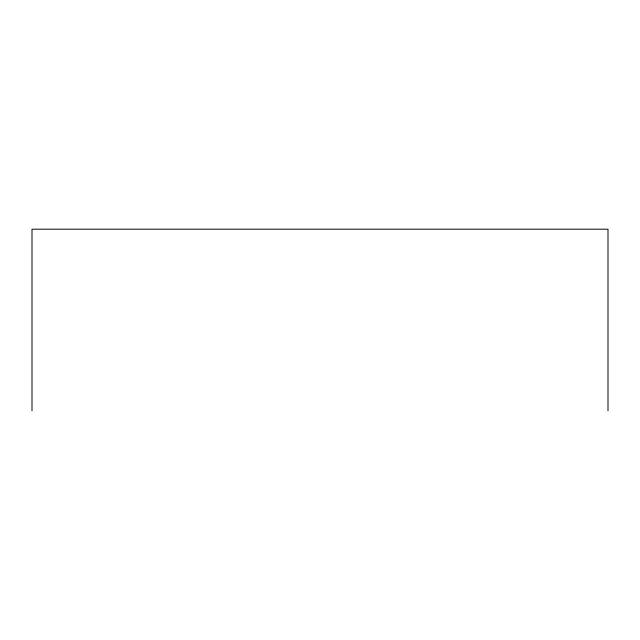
<?xml version="1.0" encoding="UTF-8"?>
<svg xmlns="http://www.w3.org/2000/svg" width="640" height="640" viewBox="0 0 640 640"><rect width="100%" height="100%" fill="white"/><g stroke="black" fill="none" stroke-linecap="round" stroke-linejoin="round"><path stroke-width="0.96" d="M608 410.8L608 229.2L32 229.2L32 410.8"/></g></svg>
